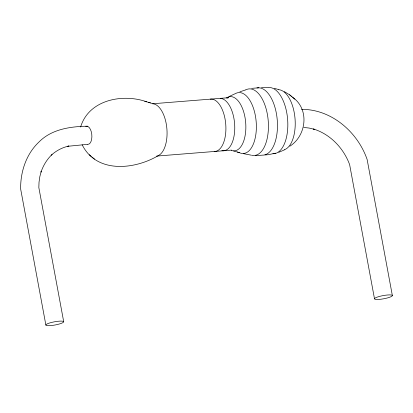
<?xml version="1.0" encoding="UTF-8"?>
<svg xmlns="http://www.w3.org/2000/svg" width="413" height="413" viewBox="0 0 413 413"><rect width="100%" height="100%" fill="white"/><g stroke="black" fill="none" stroke-linecap="round" stroke-linejoin="round"><path stroke-width="0.62" d="M80.623 127.028C88.676 99.765 122.738 93.224 146.729 101.83M52.084 154.447C46.984 159.299 43.257 165.448 41.011 172.102L41.274 171.178L39.844 176.588L39.023 182.226L38.832 187.538L63.705 321.748A9.071 1.621 -10.5 0 1 50.556 325.604A9.071 1.621 -10.5 0 1 50.097 322.832A9.071 1.621 -10.5 0 1 63.705 321.748M289.812 146.228C306.482 135.707 309.642 109.28 292.771 97.427M51.181 155.257C56.163 150.693 62.301 147.487 68.888 146.011L67.706 146.29L87.732 144.344M228.941 96.596L235.642 93.483A30.536 15.111 85.4 0 1 256.292 123.487A30.536 15.111 85.4 0 1 238.735 152.33M284.578 149.816L278.754 152.325M239.876 91.815L245.554 89.926M227.109 98.082L228.776 97.685L152.562 103.761A26.282 13.004 85.4 0 1 166.707 126.946A26.282 13.004 85.4 0 1 158.654 155.402C134.927 169.686 96.559 173.858 82.151 144.741M275.667 153.156L268.218 154.705L264.986 154.942M261.439 87.587L267.908 87.339M251.754 88.356L258.832 87.793M87.561 126.182C70.365 126.497 51.615 129.14 38.961 142.02C26.241 153.997 20.376 171.787 20.65 188.984L45.869 325.041M156.589 156.088L231.533 150.115M255.301 155.716L262.374 155.149A33.763 16.711 85.4 0 0 277.257 120.095A33.763 16.711 85.4 0 0 256.963 87.948M301.567 109.357C331.427 109.161 357.673 132.021 367.131 159.48L392.35 295.543A9.071 1.621 -10.5 0 1 379.201 299.399A9.071 1.621 -10.5 0 1 378.742 296.627A9.071 1.621 -10.5 0 1 392.35 295.543M303.823 127.462L309.094 128.051L314.345 129.3L313.436 128.985C330.323 134.194 343.626 148.215 349.635 164.632L374.508 298.836M251.274 155.18L243.283 153.626M148.597 102.378L152.32 103.493M237.367 152.046L239.334 152.614L233.629 150.962M274.309 88.315L278.481 89.528M144.762 101.268L150.466 102.92M284.304 91.609L289.575 94.789L294.872 99.166M289.575 94.789L291.955 96.761M92.135 157.116L94.52 159.093M89.223 154.71L91.325 156.45M278.501 89.693A30.304 14.997 85.4 0 1 294.934 117.545A30.304 14.997 85.4 0 1 284.454 149.702M268.274 87.556A33.205 16.432 85.4 0 1 287.665 119.889A33.205 16.432 85.4 0 1 272.983 153.744M220.253 98.366A26.282 13.004 85.4 0 1 234.739 126.115A26.282 13.004 85.4 0 1 221.869 150.662M210.274 99.135A26.282 13.004 85.4 0 1 225.766 124.54A26.282 13.004 85.4 0 1 214.161 151.499M85.734 126.512A9.071 4.491 85.4 0 1 91.769 134.24A9.071 4.491 85.4 0 1 87.835 144.333M226.458 97.979A27.206 13.464 85.4 0 1 245.627 121.949A27.206 13.464 85.4 0 1 231.321 150.389M245.766 89.869A33.401 16.53 85.4 0 1 268.151 119.956A33.401 16.53 85.4 0 1 251.873 155.283"/></g></svg>
